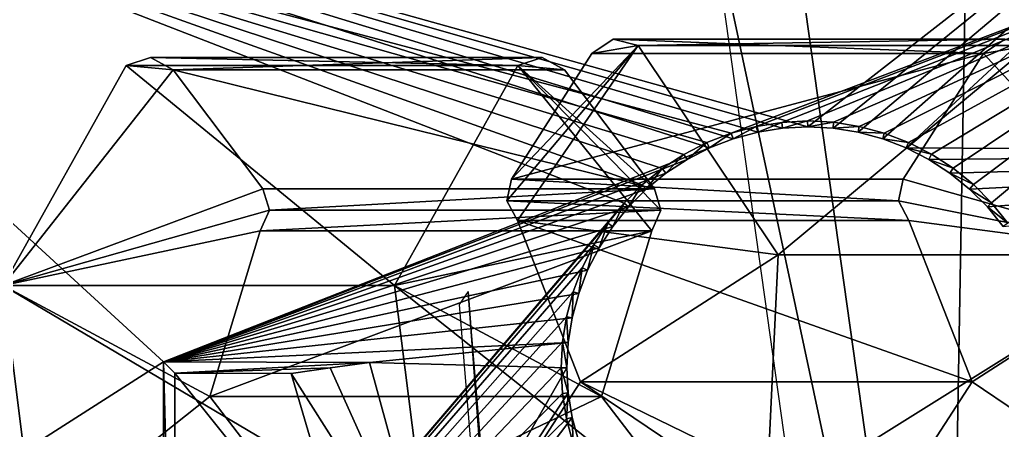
# Model space of a CAD drawing. Header units: millimetres. Extents: x -228 to 228, y -204 to 237.
# Drawn here: x 46.59 to 52.71, y 7.41 to 9.97 of the extents above; entities that cross this region are included whole.
import ezdxf

# ---------------------------------------------------------------- set-up
doc = ezdxf.new("R2010")
doc.units = ezdxf.units.MM
doc.header["$LTSCALE"] = 127.314815
for name, color, linetype in [('2216', 7, 'CONTINUOUS'), ('2465', 7, 'CONTINUOUS'), ('2518', 7, 'CONTINUOUS'), ('3519', 7, 'CONTINUOUS'), ('3620', 7, 'CONTINUOUS'), ('4977', 7, 'CONTINUOUS'), ('4978', 7, 'CONTINUOUS'), ('4979', 7, 'CONTINUOUS'), ('4980', 7, 'CONTINUOUS'), ('4981', 7, 'CONTINUOUS'), ('4993', 7, 'CONTINUOUS'), ('5093', 7, 'CONTINUOUS'), ('5133', 7, 'CONTINUOUS'), ('5146', 7, 'CONTINUOUS'), ('5147', 7, 'CONTINUOUS'), ('5171', 7, 'CONTINUOUS'), ('5172', 7, 'CONTINUOUS'), ('5173', 7, 'CONTINUOUS'), ('5174', 7, 'CONTINUOUS'), ('5202', 7, 'CONTINUOUS'), ('5203', 7, 'CONTINUOUS'), ('5211', 7, 'CONTINUOUS'), ('5212', 7, 'CONTINUOUS'), ('5280', 7, 'CONTINUOUS')]:
    doc.layers.add(name, color=color, linetype=linetype)

msp = doc.modelspace()

# ---------------------------------------------------------------- linework, layer by layer
at = {"layer": '2216', "color": 5, "linetype": 'Continuous'}
for points in [[(44.9748, 14.6132, 1088.2557), (0, 0, 1089.0014), (47.2893, 0, 1088.2557), (44.9748, 14.6132, 1088.2557)], [(93.5693, 13.4532, 1086.0197), (47.2893, 0, 1088.2557), (93.5693, -13.4532, 1086.0197), (93.5693, 13.4532, 1086.0197)]]:
    msp.add_3dface(points, dxfattribs=at)
at = {"layer": '2465', "color": 6, "linetype": 'Continuous'}
for points in [[(49.3855, 8.2755, 1083.49), (49.328, 8.1942, 1079.4726), (50.004, 0, 1079.4726), (49.3855, 8.2755, 1083.49)], [(49.3855, 8.2755, 1083.49), (50.004, 0, 1079.4726), (50.0741, -0.0001, 1083.49), (49.3855, 8.2755, 1083.49)]]:
    msp.add_3dface(points, dxfattribs=at)
at = {"layer": '2518', "color": 6, "linetype": 'Continuous'}
msp.add_3dface([(50.3005, -8.3697, 1079.6988), (54.485, -9.1235, 1080.6011), (54.4841, 9.1233, 1080.6008), (50.3005, -8.3697, 1079.6988)], dxfattribs=at)
at = {"layer": '3519', "color": 5, "linetype": 'Continuous'}
for points in [[(59.3857, -27.633, 1032.99), (47.4821, -45.1187, 1032.99), (56.2612, 33.5399, 1032.99), (59.3857, -27.633, 1032.99)], [(56.2612, 33.5399, 1032.99), (47.4821, -45.1187, 1032.99), (52.3656, 3.7537, 1032.99), (56.2612, 33.5399, 1032.99)], [(52.7048, 22.9875, 1032.99), (56.2612, 33.5399, 1032.99), (52.3656, 3.7537, 1032.99), (52.7048, 22.9875, 1032.99)], [(51.377, 10.8006, 1032.99), (52.7048, 22.9875, 1032.99), (52.3656, 3.7537, 1032.99), (51.377, 10.8006, 1032.99)]]:
    msp.add_3dface(points, dxfattribs=at)
at = {"layer": '3620', "color": 5, "linetype": 'Continuous'}
for points in [[(50.8877, 10.6977, 1033.49), (51.377, 10.8006, 1032.99), (52.3656, 3.7537, 1032.99), (50.8877, 10.6977, 1033.49)], [(51.8669, 3.718, 1033.49), (50.8877, 10.6977, 1033.49), (52.3656, 3.7537, 1032.99), (51.8669, 3.718, 1033.49)]]:
    msp.add_3dface(points, dxfattribs=at)
at = {"layer": '4977', "color": 6, "linetype": 'Continuous'}
for points in [[(50.4435, 9.8078, 1074.6305), (51.3143, 8.5028, 1074.7374), (52.8809, 9.8078, 1054.7796), (50.4435, 9.8078, 1074.6305)], [(52.8809, 9.8078, 1054.7796), (51.3143, 8.5028, 1074.7374), (53.7517, 8.5028, 1054.8865), (52.8809, 9.8078, 1054.7796)], [(51.3143, 8.5028, 1074.7374), (51.2392, 6.9318, 1074.7282), (53.7517, 8.5028, 1054.8865), (51.3143, 8.5028, 1074.7374)], [(53.7517, 8.5028, 1054.8865), (51.2392, 6.9318, 1074.7282), (53.6766, 6.9318, 1054.8773), (53.7517, 8.5028, 1054.8865)]]:
    msp.add_3dface(points, dxfattribs=at)
at = {"layer": '4978', "color": 6, "linetype": 'Continuous'}
for points in [[(50.155, 9.7579, 1074.5951), (52.5924, 9.7579, 1054.7441), (49.6552, 8.9754, 1074.5337), (50.155, 9.7579, 1074.5951)], [(49.6552, 8.9754, 1074.5337), (52.5924, 9.7579, 1054.7441), (52.0926, 8.9754, 1054.6828), (49.6552, 8.9754, 1074.5337)]]:
    msp.add_3dface(points, dxfattribs=at)
at = {"layer": '4979', "color": 6, "linetype": 'Continuous'}
for points in [[(52.1289, 8.7165, 1054.6872), (52.5222, 7.7131, 1054.7355), (49.6916, 8.7165, 1074.5382), (52.1289, 8.7165, 1054.6872)], [(49.6916, 8.7165, 1074.5382), (52.5222, 7.7131, 1054.7355), (50.0848, 7.7131, 1074.5864), (49.6916, 8.7165, 1074.5382)], [(50.2143, 7.622, 1054.4521), (50.5285, 8.6533, 1054.4907), (47.7769, 7.622, 1074.3031), (50.2143, 7.622, 1054.4521)], [(47.7769, 7.622, 1074.3031), (50.5285, 8.6533, 1054.4907), (48.0911, 8.6533, 1074.3416), (47.7769, 7.622, 1074.3031)], [(50.0848, 7.7131, 1074.5864), (51.9374, 6.8094, 1054.6637), (49.5, 6.8094, 1074.5146), (50.0848, 7.7131, 1074.5864)], [(52.5222, 7.7131, 1054.7355), (51.9374, 6.8094, 1054.6637), (50.0848, 7.7131, 1074.5864), (52.5222, 7.7131, 1054.7355)], [(48.4301, 6.7672, 1074.3833), (50.2143, 7.622, 1054.4521), (47.7769, 7.622, 1074.3031), (48.4301, 6.7672, 1074.3833)], [(50.8675, 6.7672, 1054.5323), (50.2143, 7.622, 1054.4521), (48.4301, 6.7672, 1074.3833), (50.8675, 6.7672, 1054.5323)]]:
    msp.add_3dface(points, dxfattribs=at)
at = {"layer": '4980', "color": 6, "linetype": 'Continuous'}
for points in [[(48.1072, 8.9143, 1074.3436), (50.5446, 8.9143, 1054.4927), (47.548, 9.6553, 1074.275), (48.1072, 8.9143, 1074.3436)], [(47.548, 9.6553, 1074.275), (50.5446, 8.9143, 1054.4927), (49.9854, 9.6553, 1054.424), (47.548, 9.6553, 1074.275)]]:
    msp.add_3dface(points, dxfattribs=at)
at = {"layer": '4981', "color": 6, "linetype": 'Continuous'}
for points in [[(46.4896, 8.3127, 1074.145), (47.2565, 9.6823, 1074.2392), (48.9269, 8.3127, 1054.2941), (46.4896, 8.3127, 1074.145)], [(47.2565, 9.6823, 1074.2392), (49.6939, 9.6823, 1054.3882), (48.9269, 8.3127, 1054.2941), (47.2565, 9.6823, 1074.2392)], [(46.6862, 6.7523, 1074.1691), (46.4896, 8.3127, 1074.145), (49.1236, 6.7523, 1054.3182), (46.6862, 6.7523, 1074.1691)], [(49.1236, 6.7523, 1054.3182), (46.4896, 8.3127, 1074.145), (48.9269, 8.3127, 1054.2941), (49.1236, 6.7523, 1054.3182)]]:
    msp.add_3dface(points, dxfattribs=at)
at = {"layer": '4993', "color": 6, "linetype": 'Continuous'}
for points in [[(52.8809, 9.8078, 1054.7796), (52.5924, 9.7579, 1054.7441), (52.7257, 9.8468, 1054.7605), (52.8809, 9.8078, 1054.7796)], [(52.8809, 9.8078, 1054.7796), (53.7517, 8.5028, 1054.8865), (52.5924, 9.7579, 1054.7441), (52.8809, 9.8078, 1054.7796)], [(49.9854, 9.6553, 1054.424), (49.6939, 9.6823, 1054.3882), (49.8455, 9.7334, 1054.4069), (49.9854, 9.6553, 1054.424)], [(52.5924, 9.7579, 1054.7441), (53.7517, 8.5028, 1054.8865), (52.0926, 8.9754, 1054.6828), (52.5924, 9.7579, 1054.7441)], [(49.6939, 9.6823, 1054.3882), (50.5285, 8.6533, 1054.4907), (48.9269, 8.3127, 1054.2941), (49.6939, 9.6823, 1054.3882)], [(50.5285, 8.6533, 1054.4907), (49.6939, 9.6823, 1054.3882), (50.5847, 8.7808, 1054.4976), (50.5285, 8.6533, 1054.4907)], [(49.9854, 9.6553, 1054.424), (50.5446, 8.9143, 1054.4927), (49.6939, 9.6823, 1054.3882), (49.9854, 9.6553, 1054.424)], [(49.6939, 9.6823, 1054.3882), (50.5446, 8.9143, 1054.4927), (50.5847, 8.7808, 1054.4976), (49.6939, 9.6823, 1054.3882)], [(52.0926, 8.9754, 1054.6828), (53.7517, 8.5028, 1054.8865), (52.063, 8.8391, 1054.6791), (52.0926, 8.9754, 1054.6828)], [(53.7517, 8.5028, 1054.8865), (52.1289, 8.7165, 1054.6872), (52.063, 8.8391, 1054.6791), (53.7517, 8.5028, 1054.8865)], [(53.7517, 8.5028, 1054.8865), (52.5222, 7.7131, 1054.7355), (52.1289, 8.7165, 1054.6872), (53.7517, 8.5028, 1054.8865)], [(50.5285, 8.6533, 1054.4907), (50.2143, 7.622, 1054.4521), (48.9269, 8.3127, 1054.2941), (50.5285, 8.6533, 1054.4907)], [(53.7517, 8.5028, 1054.8865), (53.6766, 6.9318, 1054.8773), (52.5222, 7.7131, 1054.7355), (53.7517, 8.5028, 1054.8865)], [(50.2143, 7.622, 1054.4521), (50.8675, 6.7672, 1054.5323), (48.9269, 8.3127, 1054.2941), (50.2143, 7.622, 1054.4521)], [(50.8675, 6.7672, 1054.5323), (49.1236, 6.7523, 1054.3182), (48.9269, 8.3127, 1054.2941), (50.8675, 6.7672, 1054.5323)], [(53.6766, 6.9318, 1054.8773), (51.9374, 6.8094, 1054.6637), (52.5222, 7.7131, 1054.7355), (53.6766, 6.9318, 1054.8773)]]:
    msp.add_3dface(points, dxfattribs=at)
at = {"layer": '5093', "color": 6, "linetype": 'Continuous'}
for points in [[(43.4459, 11.5494, 1053.4196), (51.5, 9.3, 1054.4085), (56.2612, 13.0177, 1054.9931), (43.4459, 11.5494, 1053.4196)], [(51.5, 9.3, 1054.4085), (51.6575, 9.2917, 1054.4278), (56.2612, 13.0177, 1054.9931), (51.5, 9.3, 1054.4085)], [(51.6575, 9.2917, 1054.4278), (51.813, 9.267, 1054.4469), (56.2612, 13.0177, 1054.9931), (51.6575, 9.2917, 1054.4278)], [(51.813, 9.267, 1054.4469), (51.9654, 9.2259, 1054.4656), (56.2612, 13.0177, 1054.9931), (51.813, 9.267, 1054.4469)], [(51.9654, 9.2259, 1054.4656), (52.1121, 9.1694, 1054.4837), (56.2612, 13.0177, 1054.9931), (51.9654, 9.2259, 1054.4656)], [(56.2612, 13.0177, 1054.9931), (52.1121, 9.1694, 1054.4837), (56.9972, 9.1417, 1055.0835), (56.2612, 13.0177, 1054.9931)], [(43.4459, 5.2547, 1053.4196), (47.4886, 7.8366, 1053.916), (43.4459, 11.5494, 1053.4196), (43.4459, 5.2547, 1053.4196)], [(51.3425, 9.2917, 1054.3892), (51.5, 9.3, 1054.4085), (43.4459, 11.5494, 1053.4196), (51.3425, 9.2917, 1054.3892)], [(51.187, 9.267, 1054.3701), (51.3425, 9.2917, 1054.3892), (43.4459, 11.5494, 1053.4196), (51.187, 9.267, 1054.3701)], [(51.0346, 9.2259, 1054.3514), (51.187, 9.267, 1054.3701), (43.4459, 11.5494, 1053.4196), (51.0346, 9.2259, 1054.3514)], [(50.8879, 9.1694, 1054.3333), (51.0346, 9.2259, 1054.3514), (43.4459, 11.5494, 1053.4196), (50.8879, 9.1694, 1054.3333)], [(47.4886, 7.8366, 1053.916), (50.8879, 9.1694, 1054.3333), (43.4459, 11.5494, 1053.4196), (47.4886, 7.8366, 1053.916)], [(50.7475, 9.0976, 1054.3161), (50.8879, 9.1694, 1054.3333), (47.4886, 7.8366, 1053.916), (50.7475, 9.0976, 1054.3161)], [(52.1121, 9.1694, 1054.4837), (52.2525, 9.0976, 1054.5009), (56.9972, 9.1417, 1055.0835), (52.1121, 9.1694, 1054.4837)], [(52.2525, 9.0976, 1054.5009), (52.3839, 9.0119, 1054.517), (56.9972, 9.1417, 1055.0835), (52.2525, 9.0976, 1054.5009)], [(52.3839, 9.0119, 1054.517), (52.5061, 8.9125, 1054.532), (56.9972, 9.1417, 1055.0835), (52.3839, 9.0119, 1054.517)], [(52.5061, 8.9125, 1054.532), (52.6167, 8.8015, 1054.5456), (56.9972, 9.1417, 1055.0835), (52.5061, 8.9125, 1054.532)], [(52.6167, 8.8015, 1054.5456), (52.7154, 8.6791, 1054.5577), (56.9972, 9.1417, 1055.0835), (52.6167, 8.8015, 1054.5456)], [(50.6161, 9.0119, 1054.3), (50.7475, 9.0976, 1054.3161), (47.4886, 7.8366, 1053.916), (50.6161, 9.0119, 1054.3)], [(50.4939, 8.9125, 1054.285), (50.6161, 9.0119, 1054.3), (47.4886, 7.8366, 1053.916), (50.4939, 8.9125, 1054.285)], [(50.3833, 8.8015, 1054.2714), (50.4939, 8.9125, 1054.285), (47.4886, 7.8366, 1053.916), (50.3833, 8.8015, 1054.2714)], [(50.2846, 8.6791, 1054.2593), (50.3833, 8.8015, 1054.2714), (47.4886, 7.8366, 1053.916), (50.2846, 8.6791, 1054.2593)], [(50.1997, 8.5478, 1054.2488), (50.2846, 8.6791, 1054.2593), (47.4886, 7.8366, 1053.916), (50.1997, 8.5478, 1054.2488)], [(50.1287, 8.4078, 1054.2401), (50.1997, 8.5478, 1054.2488), (47.4886, 7.8366, 1053.916), (50.1287, 8.4078, 1054.2401)], [(50.0729, 8.2618, 1054.2333), (50.1287, 8.4078, 1054.2401), (47.4886, 7.8366, 1053.916), (50.0729, 8.2618, 1054.2333)], [(50.0325, 8.1105, 1054.2283), (50.0729, 8.2618, 1054.2333), (47.4886, 7.8366, 1053.916), (50.0325, 8.1105, 1054.2283)], [(50.0083, 7.9568, 1054.2253), (50.0325, 8.1105, 1054.2283), (47.4886, 7.8366, 1053.916), (50.0083, 7.9568, 1054.2253)], [(48.7707, 7.8338, 1054.0734), (50.0083, 7.9568, 1054.2253), (47.4886, 7.8366, 1053.916), (48.7707, 7.8338, 1054.0734)], [(50, 7.8, 1054.2243), (50.0083, 7.9568, 1054.2253), (48.7707, 7.8338, 1054.0734), (50, 7.8, 1054.2243)], [(43.4459, 5.2547, 1053.4196), (47.4886, 5.2461, 1053.916), (47.4886, 7.8366, 1053.916), (43.4459, 5.2547, 1053.4196)], [(49.1739, 6.3614, 1054.1229), (50, 7.8, 1054.2243), (48.7707, 7.8338, 1054.0734), (49.1739, 6.3614, 1054.1229)], [(50.0083, 7.6432, 1054.2253), (50, 7.8, 1054.2243), (49.1739, 6.3614, 1054.1229), (50.0083, 7.6432, 1054.2253)], [(52.5061, 6.6875, 1054.532), (52.3839, 6.5881, 1054.517), (53.9813, 7.8226, 1054.7132), (52.5061, 6.6875, 1054.532)], [(53.9813, 7.8226, 1054.7132), (52.3839, 6.5881, 1054.517), (53.6646, 6.5777, 1054.6743), (53.9813, 7.8226, 1054.7132)], [(52.6167, 6.7985, 1054.5456), (52.5061, 6.6875, 1054.532), (53.9813, 7.8226, 1054.7132), (52.6167, 6.7985, 1054.5456)], [(52.7154, 6.9209, 1054.5577), (52.6167, 6.7985, 1054.5456), (53.9813, 7.8226, 1054.7132), (52.7154, 6.9209, 1054.5577)], [(50.0325, 7.4895, 1054.2283), (50.0083, 7.6432, 1054.2253), (49.1739, 6.3614, 1054.1229), (50.0325, 7.4895, 1054.2283)], [(50.0729, 7.3382, 1054.2333), (50.0325, 7.4895, 1054.2283), (49.1739, 6.3614, 1054.1229), (50.0729, 7.3382, 1054.2333)]]:
    msp.add_3dface(points, dxfattribs=at)
at = {"layer": '5133', "color": 6, "linetype": 'Continuous'}
for points in [[(45.3247, 2.9328, 1051.6353), (45.3174, 10.7803, 1051.4963), (50.3552, 8.8256, 1052.1495), (45.3247, 2.9328, 1051.6353)], [(45.3174, 10.7803, 1051.4963), (54.9626, 10.7596, 1052.6814), (51.0217, 9.2607, 1052.2237), (45.3174, 10.7803, 1051.4963)], [(45.3174, 10.7803, 1051.4963), (51.0217, 9.2607, 1052.2237), (50.8715, 9.2027, 1052.2063), (45.3174, 10.7803, 1051.4963)], [(45.3174, 10.7803, 1051.4963), (50.8715, 9.2027, 1052.2063), (50.7279, 9.129, 1052.1899), (45.3174, 10.7803, 1051.4963)], [(45.3174, 10.7803, 1051.4963), (50.7279, 9.129, 1052.1899), (50.5934, 9.0411, 1052.1749), (45.3174, 10.7803, 1051.4963)], [(45.3174, 10.7803, 1051.4963), (50.5934, 9.0411, 1052.1749), (50.4683, 8.9393, 1052.1614), (45.3174, 10.7803, 1051.4963)], [(45.3174, 10.7803, 1051.4963), (50.4683, 8.9393, 1052.1614), (50.3552, 8.8256, 1052.1495), (45.3174, 10.7803, 1051.4963)], [(54.9626, 10.7596, 1052.6814), (51.1776, 9.3029, 1052.2421), (51.0217, 9.2607, 1052.2237), (54.9626, 10.7596, 1052.6814)], [(54.9626, 10.7596, 1052.6814), (51.3369, 9.3284, 1052.2612), (51.1776, 9.3029, 1052.2421), (54.9626, 10.7596, 1052.6814)], [(54.9626, 10.7596, 1052.6814), (51.4982, 9.3371, 1052.2809), (51.3369, 9.3284, 1052.2612), (54.9626, 10.7596, 1052.6814)], [(54.9626, 10.7596, 1052.6814), (51.6595, 9.3287, 1052.3008), (51.4982, 9.3371, 1052.2809), (54.9626, 10.7596, 1052.6814)], [(54.9626, 10.7596, 1052.6814), (51.8189, 9.3036, 1052.3208), (51.6595, 9.3287, 1052.3008), (54.9626, 10.7596, 1052.6814)], [(54.9626, 10.7596, 1052.6814), (51.9751, 9.2617, 1052.3408), (51.8189, 9.3036, 1052.3208), (54.9626, 10.7596, 1052.6814)], [(54.9626, 10.7596, 1052.6814), (52.1257, 9.2039, 1052.3603), (51.9751, 9.2617, 1052.3408), (54.9626, 10.7596, 1052.6814)], [(54.9626, 10.7596, 1052.6814), (52.2696, 9.1303, 1052.3793), (52.1257, 9.2039, 1052.3603), (54.9626, 10.7596, 1052.6814)], [(54.9626, 10.7596, 1052.6814), (52.4046, 9.0425, 1052.3974), (52.2696, 9.1303, 1052.3793), (54.9626, 10.7596, 1052.6814)], [(54.9626, 10.7596, 1052.6814), (52.53, 8.9407, 1052.4146), (52.4046, 9.0425, 1052.3974), (54.9626, 10.7596, 1052.6814)], [(54.9626, 10.7596, 1052.6814), (52.6435, 8.8268, 1052.4305), (52.53, 8.9407, 1052.4146), (54.9626, 10.7596, 1052.6814)], [(54.9626, 10.7596, 1052.6814), (52.7447, 8.7013, 1052.4451), (52.6435, 8.8268, 1052.4305), (54.9626, 10.7596, 1052.6814)], [(45.3247, 2.9328, 1051.6353), (50.3552, 8.8256, 1052.1495), (50.2544, 8.7003, 1052.1393), (45.3247, 2.9328, 1051.6353)], [(45.3247, 2.9328, 1051.6353), (50.2544, 8.7003, 1052.1393), (50.1675, 8.5658, 1052.131), (45.3247, 2.9328, 1051.6353)], [(45.3247, 2.9328, 1051.6353), (50.1675, 8.5658, 1052.131), (50.0948, 8.4225, 1052.1246), (45.3247, 2.9328, 1051.6353)], [(45.3247, 2.9328, 1051.6353), (50.0948, 8.4225, 1052.1246), (50.0378, 8.273, 1052.1202), (45.3247, 2.9328, 1051.6353)], [(45.3247, 2.9328, 1051.6353), (50.0378, 8.273, 1052.1202), (49.9965, 8.118, 1052.1179), (45.3247, 2.9328, 1051.6353)], [(45.3247, 2.9328, 1051.6353), (49.9965, 8.118, 1052.1179), (49.9717, 7.9606, 1052.1176), (45.3247, 2.9328, 1051.6353)], [(45.3247, 2.9328, 1051.6353), (49.9717, 7.9606, 1052.1176), (49.9633, 7.8, 1052.1194), (45.3247, 2.9328, 1051.6353)], [(45.3247, 2.9328, 1051.6353), (49.9633, 7.8, 1052.1194), (49.9718, 7.6395, 1052.1232), (45.3247, 2.9328, 1051.6353)], [(45.3247, 2.9328, 1051.6353), (49.9718, 7.6395, 1052.1232), (49.9967, 7.482, 1052.1291), (45.3247, 2.9328, 1051.6353)], [(45.3247, 2.9328, 1051.6353), (49.9967, 7.482, 1052.1291), (50.0381, 7.327, 1052.1369), (45.3247, 2.9328, 1051.6353)]]:
    msp.add_3dface(points, dxfattribs=at)
at = {"layer": '5146', "color": 6, "linetype": 'Continuous'}
for points in [[(51.1776, 9.3029, 1052.2421), (51.0346, 9.2259, 1054.3514), (51.0217, 9.2607, 1052.2237), (51.1776, 9.3029, 1052.2421)], [(51.187, 9.267, 1054.3701), (51.0346, 9.2259, 1054.3514), (51.1776, 9.3029, 1052.2421), (51.187, 9.267, 1054.3701)], [(51.3369, 9.3284, 1052.2612), (51.187, 9.267, 1054.3701), (51.1776, 9.3029, 1052.2421), (51.3369, 9.3284, 1052.2612)], [(51.3425, 9.2917, 1054.3892), (51.187, 9.267, 1054.3701), (51.3369, 9.3284, 1052.2612), (51.3425, 9.2917, 1054.3892)], [(51.4982, 9.3371, 1052.2809), (51.3425, 9.2917, 1054.3892), (51.3369, 9.3284, 1052.2612), (51.4982, 9.3371, 1052.2809)], [(51.5, 9.3, 1054.4085), (51.3425, 9.2917, 1054.3892), (51.4982, 9.3371, 1052.2809), (51.5, 9.3, 1054.4085)], [(51.6595, 9.3287, 1052.3008), (51.5, 9.3, 1054.4085), (51.4982, 9.3371, 1052.2809), (51.6595, 9.3287, 1052.3008)], [(51.6575, 9.2917, 1054.4278), (51.5, 9.3, 1054.4085), (51.6595, 9.3287, 1052.3008), (51.6575, 9.2917, 1054.4278)], [(51.8189, 9.3036, 1052.3208), (51.6575, 9.2917, 1054.4278), (51.6595, 9.3287, 1052.3008), (51.8189, 9.3036, 1052.3208)], [(51.813, 9.267, 1054.4469), (51.6575, 9.2917, 1054.4278), (51.8189, 9.3036, 1052.3208), (51.813, 9.267, 1054.4469)], [(51.9751, 9.2617, 1052.3408), (51.813, 9.267, 1054.4469), (51.8189, 9.3036, 1052.3208), (51.9751, 9.2617, 1052.3408)], [(51.0217, 9.2607, 1052.2237), (50.8879, 9.1694, 1054.3333), (50.8715, 9.2027, 1052.2063), (51.0217, 9.2607, 1052.2237)], [(51.0346, 9.2259, 1054.3514), (50.8879, 9.1694, 1054.3333), (51.0217, 9.2607, 1052.2237), (51.0346, 9.2259, 1054.3514)], [(51.9654, 9.2259, 1054.4656), (51.813, 9.267, 1054.4469), (51.9751, 9.2617, 1052.3408), (51.9654, 9.2259, 1054.4656)], [(52.1257, 9.2039, 1052.3603), (51.9654, 9.2259, 1054.4656), (51.9751, 9.2617, 1052.3408), (52.1257, 9.2039, 1052.3603)], [(50.8715, 9.2027, 1052.2063), (50.7475, 9.0976, 1054.3161), (50.7279, 9.129, 1052.1899), (50.8715, 9.2027, 1052.2063)], [(50.8879, 9.1694, 1054.3333), (50.7475, 9.0976, 1054.3161), (50.8715, 9.2027, 1052.2063), (50.8879, 9.1694, 1054.3333)], [(52.1121, 9.1694, 1054.4837), (51.9654, 9.2259, 1054.4656), (52.1257, 9.2039, 1052.3603), (52.1121, 9.1694, 1054.4837)], [(52.2696, 9.1303, 1052.3793), (52.1121, 9.1694, 1054.4837), (52.1257, 9.2039, 1052.3603), (52.2696, 9.1303, 1052.3793)], [(50.7279, 9.129, 1052.1899), (50.6161, 9.0119, 1054.3), (50.5934, 9.0411, 1052.1749), (50.7279, 9.129, 1052.1899)], [(50.7475, 9.0976, 1054.3161), (50.6161, 9.0119, 1054.3), (50.7279, 9.129, 1052.1899), (50.7475, 9.0976, 1054.3161)], [(52.2525, 9.0976, 1054.5009), (52.1121, 9.1694, 1054.4837), (52.2696, 9.1303, 1052.3793), (52.2525, 9.0976, 1054.5009)], [(52.4046, 9.0425, 1052.3974), (52.2525, 9.0976, 1054.5009), (52.2696, 9.1303, 1052.3793), (52.4046, 9.0425, 1052.3974)], [(52.3839, 9.0119, 1054.517), (52.2525, 9.0976, 1054.5009), (52.4046, 9.0425, 1052.3974), (52.3839, 9.0119, 1054.517)], [(50.5934, 9.0411, 1052.1749), (50.4939, 8.9125, 1054.285), (50.4683, 8.9393, 1052.1614), (50.5934, 9.0411, 1052.1749)], [(50.6161, 9.0119, 1054.3), (50.4939, 8.9125, 1054.285), (50.5934, 9.0411, 1052.1749), (50.6161, 9.0119, 1054.3)], [(52.53, 8.9407, 1052.4146), (52.3839, 9.0119, 1054.517), (52.4046, 9.0425, 1052.3974), (52.53, 8.9407, 1052.4146)], [(52.5061, 8.9125, 1054.532), (52.3839, 9.0119, 1054.517), (52.53, 8.9407, 1052.4146), (52.5061, 8.9125, 1054.532)], [(50.4683, 8.9393, 1052.1614), (50.3833, 8.8015, 1054.2714), (50.3552, 8.8256, 1052.1495), (50.4683, 8.9393, 1052.1614)], [(50.4939, 8.9125, 1054.285), (50.3833, 8.8015, 1054.2714), (50.4683, 8.9393, 1052.1614), (50.4939, 8.9125, 1054.285)], [(52.6435, 8.8268, 1052.4305), (52.5061, 8.9125, 1054.532), (52.53, 8.9407, 1052.4146), (52.6435, 8.8268, 1052.4305)], [(52.6167, 8.8015, 1054.5456), (52.5061, 8.9125, 1054.532), (52.6435, 8.8268, 1052.4305), (52.6167, 8.8015, 1054.5456)], [(50.3552, 8.8256, 1052.1495), (50.2846, 8.6791, 1054.2593), (50.2544, 8.7003, 1052.1393), (50.3552, 8.8256, 1052.1495)], [(50.3833, 8.8015, 1054.2714), (50.2846, 8.6791, 1054.2593), (50.3552, 8.8256, 1052.1495), (50.3833, 8.8015, 1054.2714)], [(52.7447, 8.7013, 1052.4451), (52.6167, 8.8015, 1054.5456), (52.6435, 8.8268, 1052.4305), (52.7447, 8.7013, 1052.4451)], [(52.7154, 8.6791, 1054.5577), (52.6167, 8.8015, 1054.5456), (52.7447, 8.7013, 1052.4451), (52.7154, 8.6791, 1054.5577)], [(50.2544, 8.7003, 1052.1393), (50.1997, 8.5478, 1054.2488), (50.1675, 8.5658, 1052.131), (50.2544, 8.7003, 1052.1393)], [(50.2846, 8.6791, 1054.2593), (50.1997, 8.5478, 1054.2488), (50.2544, 8.7003, 1052.1393), (50.2846, 8.6791, 1054.2593)], [(50.1675, 8.5658, 1052.131), (50.1287, 8.4078, 1054.2401), (50.0948, 8.4225, 1052.1246), (50.1675, 8.5658, 1052.131)], [(50.1997, 8.5478, 1054.2488), (50.1287, 8.4078, 1054.2401), (50.1675, 8.5658, 1052.131), (50.1997, 8.5478, 1054.2488)], [(50.0948, 8.4225, 1052.1246), (50.0729, 8.2618, 1054.2333), (50.0378, 8.273, 1052.1202), (50.0948, 8.4225, 1052.1246)], [(50.1287, 8.4078, 1054.2401), (50.0729, 8.2618, 1054.2333), (50.0948, 8.4225, 1052.1246), (50.1287, 8.4078, 1054.2401)], [(50.0378, 8.273, 1052.1202), (50.0325, 8.1105, 1054.2283), (49.9965, 8.118, 1052.1179), (50.0378, 8.273, 1052.1202)], [(50.0729, 8.2618, 1054.2333), (50.0325, 8.1105, 1054.2283), (50.0378, 8.273, 1052.1202), (50.0729, 8.2618, 1054.2333)], [(49.9965, 8.118, 1052.1179), (50.0083, 7.9568, 1054.2253), (49.9717, 7.9606, 1052.1176), (49.9965, 8.118, 1052.1179)], [(50.0325, 8.1105, 1054.2283), (50.0083, 7.9568, 1054.2253), (49.9965, 8.118, 1052.1179), (50.0325, 8.1105, 1054.2283)], [(49.9717, 7.9606, 1052.1176), (50, 7.8, 1054.2243), (49.9633, 7.8, 1052.1194), (49.9717, 7.9606, 1052.1176)], [(50.0083, 7.9568, 1054.2253), (50, 7.8, 1054.2243), (49.9717, 7.9606, 1052.1176), (50.0083, 7.9568, 1054.2253)]]:
    msp.add_3dface(points, dxfattribs=at)
at = {"layer": '5147', "color": 6, "linetype": 'Continuous'}
for points in [[(50, 7.8, 1054.2243), (50.0083, 7.6432, 1054.2253), (49.9633, 7.8, 1052.1194), (50, 7.8, 1054.2243)], [(49.9633, 7.8, 1052.1194), (50.0083, 7.6432, 1054.2253), (49.9718, 7.6395, 1052.1232), (49.9633, 7.8, 1052.1194)], [(49.9718, 7.6395, 1052.1232), (50.0083, 7.6432, 1054.2253), (49.9967, 7.482, 1052.1291), (49.9718, 7.6395, 1052.1232)], [(50.0083, 7.6432, 1054.2253), (50.0325, 7.4895, 1054.2283), (49.9967, 7.482, 1052.1291), (50.0083, 7.6432, 1054.2253)], [(49.9967, 7.482, 1052.1291), (50.0325, 7.4895, 1054.2283), (50.0381, 7.327, 1052.1369), (49.9967, 7.482, 1052.1291)], [(50.0325, 7.4895, 1054.2283), (50.0729, 7.3382, 1054.2333), (50.0381, 7.327, 1052.1369), (50.0325, 7.4895, 1054.2283)]]:
    msp.add_3dface(points, dxfattribs=at)
at = {"layer": '5171', "color": 6, "linetype": 'Continuous'}
for points in [[(52.5924, 9.7579, 1054.7441), (50.155, 9.7579, 1074.5951), (50.2884, 9.8468, 1074.6114), (52.5924, 9.7579, 1054.7441)], [(50.4435, 9.8078, 1074.6305), (52.7257, 9.8468, 1054.7605), (50.2884, 9.8468, 1074.6114), (50.4435, 9.8078, 1074.6305)], [(52.7257, 9.8468, 1054.7605), (52.5924, 9.7579, 1054.7441), (50.2884, 9.8468, 1074.6114), (52.7257, 9.8468, 1054.7605)], [(50.4435, 9.8078, 1074.6305), (52.8809, 9.8078, 1054.7796), (52.7257, 9.8468, 1054.7605), (50.4435, 9.8078, 1074.6305)]]:
    msp.add_3dface(points, dxfattribs=at)
at = {"layer": '5172', "color": 6, "linetype": 'Continuous'}
for points in [[(49.6552, 8.9754, 1074.5337), (52.063, 8.8391, 1054.6791), (49.6256, 8.8391, 1074.5301), (49.6552, 8.9754, 1074.5337)], [(49.6552, 8.9754, 1074.5337), (52.0926, 8.9754, 1054.6828), (52.063, 8.8391, 1054.6791), (49.6552, 8.9754, 1074.5337)], [(52.1289, 8.7165, 1054.6872), (49.6916, 8.7165, 1074.5382), (49.6256, 8.8391, 1074.5301), (52.1289, 8.7165, 1054.6872)], [(52.063, 8.8391, 1054.6791), (52.1289, 8.7165, 1054.6872), (49.6256, 8.8391, 1074.5301), (52.063, 8.8391, 1054.6791)]]:
    msp.add_3dface(points, dxfattribs=at)
at = {"layer": '5173', "color": 6, "linetype": 'Continuous'}
for points in [[(50.5446, 8.9143, 1054.4927), (48.1072, 8.9143, 1074.3436), (48.1473, 8.7808, 1074.3485), (50.5446, 8.9143, 1054.4927)], [(50.5847, 8.7808, 1054.4976), (50.5446, 8.9143, 1054.4927), (48.1473, 8.7808, 1074.3485), (50.5847, 8.7808, 1054.4976)], [(48.0911, 8.6533, 1074.3416), (50.5285, 8.6533, 1054.4907), (50.5847, 8.7808, 1054.4976), (48.0911, 8.6533, 1074.3416)], [(48.0911, 8.6533, 1074.3416), (50.5847, 8.7808, 1054.4976), (48.1473, 8.7808, 1074.3485), (48.0911, 8.6533, 1074.3416)]]:
    msp.add_3dface(points, dxfattribs=at)
at = {"layer": '5174', "color": 6, "linetype": 'Continuous'}
for points in [[(49.6939, 9.6823, 1054.3882), (47.2565, 9.6823, 1074.2392), (47.4081, 9.7334, 1074.2578), (49.6939, 9.6823, 1054.3882)], [(47.548, 9.6553, 1074.275), (49.8455, 9.7334, 1054.4069), (47.4081, 9.7334, 1074.2578), (47.548, 9.6553, 1074.275)], [(49.8455, 9.7334, 1054.4069), (49.6939, 9.6823, 1054.3882), (47.4081, 9.7334, 1074.2578), (49.8455, 9.7334, 1054.4069)], [(47.548, 9.6553, 1074.275), (49.9854, 9.6553, 1054.424), (49.8455, 9.7334, 1054.4069), (47.548, 9.6553, 1074.275)]]:
    msp.add_3dface(points, dxfattribs=at)
at = {"layer": '5202', "color": 6, "linetype": 'Continuous'}
for points in [[(47.5591, 7.7661, 1057.9547), (47.5591, 5.1756, 1057.9547), (48.7046, 6.332, 1058.0953), (47.5591, 7.7661, 1057.9547)], [(48.2832, 7.7645, 1058.0436), (47.5591, 7.7661, 1057.9547), (48.7046, 6.332, 1058.0953), (48.2832, 7.7645, 1058.0436)]]:
    msp.add_3dface(points, dxfattribs=at)
at = {"layer": '5203', "color": 6, "linetype": 'Continuous'}
for points in [[(48.7707, 7.8338, 1054.0734), (48.5268, 7.7992, 1056.0585), (49.1739, 6.3614, 1054.1229), (48.7707, 7.8338, 1054.0734)], [(48.2832, 7.7645, 1058.0436), (49.1739, 6.3614, 1054.1229), (48.5268, 7.7992, 1056.0585), (48.2832, 7.7645, 1058.0436)], [(49.1739, 6.3614, 1054.1229), (48.2832, 7.7645, 1058.0436), (48.7046, 6.332, 1058.0953), (49.1739, 6.3614, 1054.1229)]]:
    msp.add_3dface(points, dxfattribs=at)
at = {"layer": '5211', "color": 6, "linetype": 'Continuous'}
for points in [[(48.7707, 7.8338, 1054.0734), (47.4886, 7.8366, 1053.916), (47.5591, 7.7661, 1057.9547), (48.7707, 7.8338, 1054.0734)], [(48.7707, 7.8338, 1054.0734), (47.5591, 7.7661, 1057.9547), (48.5268, 7.7992, 1056.0585), (48.7707, 7.8338, 1054.0734)], [(47.5591, 7.7661, 1057.9547), (48.2832, 7.7645, 1058.0436), (48.5268, 7.7992, 1056.0585), (47.5591, 7.7661, 1057.9547)]]:
    msp.add_3dface(points, dxfattribs=at)
at = {"layer": '5212', "color": 6, "linetype": 'Continuous'}
for points in [[(47.4886, 5.2461, 1053.916), (47.5591, 5.1756, 1057.9547), (47.4886, 7.8366, 1053.916), (47.4886, 5.2461, 1053.916)], [(47.4886, 7.8366, 1053.916), (47.5591, 5.1756, 1057.9547), (47.5591, 7.7661, 1057.9547), (47.4886, 7.8366, 1053.916)]]:
    msp.add_3dface(points, dxfattribs=at)
at = {"layer": '5280', "color": 6, "linetype": 'Continuous'}
for points in [[(50.4435, 9.8078, 1074.6305), (49.6552, 8.9754, 1074.5337), (49.6256, 8.8391, 1074.5301), (50.4435, 9.8078, 1074.6305)], [(49.6916, 8.7165, 1074.5382), (50.4435, 9.8078, 1074.6305), (49.6256, 8.8391, 1074.5301), (49.6916, 8.7165, 1074.5382)], [(50.4435, 9.8078, 1074.6305), (50.155, 9.7579, 1074.5951), (49.6552, 8.9754, 1074.5337), (50.4435, 9.8078, 1074.6305)], [(51.3143, 8.5028, 1074.7374), (50.4435, 9.8078, 1074.6305), (49.6916, 8.7165, 1074.5382), (51.3143, 8.5028, 1074.7374)], [(50.155, 9.7579, 1074.5951), (50.4435, 9.8078, 1074.6305), (50.2884, 9.8468, 1074.6114), (50.155, 9.7579, 1074.5951)], [(47.2565, 9.6823, 1074.2392), (47.548, 9.6553, 1074.275), (47.4081, 9.7334, 1074.2578), (47.2565, 9.6823, 1074.2392)], [(47.548, 9.6553, 1074.275), (47.2565, 9.6823, 1074.2392), (46.4896, 8.3127, 1074.145), (47.548, 9.6553, 1074.275)], [(48.1072, 8.9143, 1074.3436), (47.548, 9.6553, 1074.275), (46.4896, 8.3127, 1074.145), (48.1072, 8.9143, 1074.3436)], [(48.1072, 8.9143, 1074.3436), (46.4896, 8.3127, 1074.145), (48.1473, 8.7808, 1074.3485), (48.1072, 8.9143, 1074.3436)], [(46.4896, 8.3127, 1074.145), (48.0911, 8.6533, 1074.3416), (48.1473, 8.7808, 1074.3485), (46.4896, 8.3127, 1074.145)], [(51.3143, 8.5028, 1074.7374), (49.6916, 8.7165, 1074.5382), (50.0848, 7.7131, 1074.5864), (51.3143, 8.5028, 1074.7374)], [(47.7769, 7.622, 1074.3031), (48.0911, 8.6533, 1074.3416), (46.4896, 8.3127, 1074.145), (47.7769, 7.622, 1074.3031)], [(51.2392, 6.9318, 1074.7282), (51.3143, 8.5028, 1074.7374), (50.0848, 7.7131, 1074.5864), (51.2392, 6.9318, 1074.7282)], [(47.7769, 7.622, 1074.3031), (46.4896, 8.3127, 1074.145), (46.6862, 6.7523, 1074.1691), (47.7769, 7.622, 1074.3031)], [(51.2392, 6.9318, 1074.7282), (50.0848, 7.7131, 1074.5864), (49.5, 6.8094, 1074.5146), (51.2392, 6.9318, 1074.7282)], [(48.4301, 6.7672, 1074.3833), (47.7769, 7.622, 1074.3031), (46.6862, 6.7523, 1074.1691), (48.4301, 6.7672, 1074.3833)]]:
    msp.add_3dface(points, dxfattribs=at)

doc.saveas('drawing.dxf')
